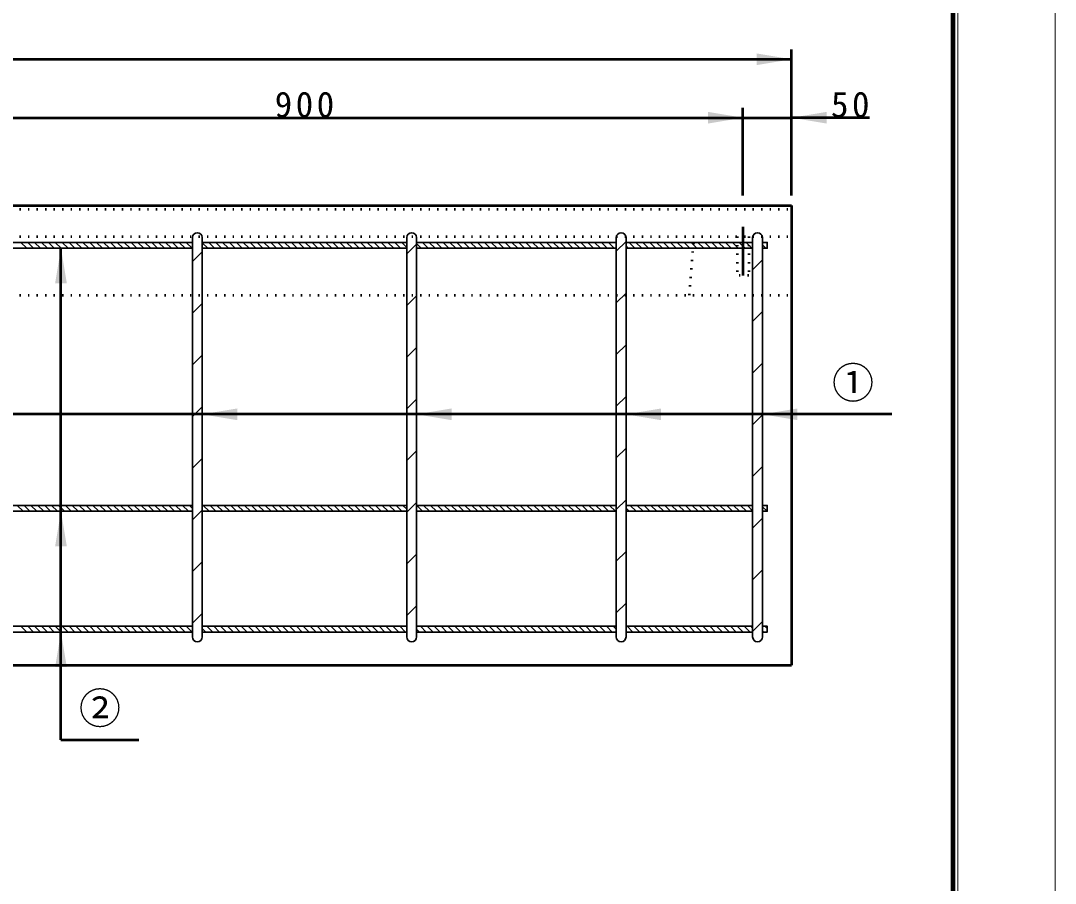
# Model space of a CAD drawing. Units: millimetres, scale not verified. Extents: x -2102 to 2102, y -1485 to 1485.
# Drawn here: x 1041 to 2102, y -600 to 286 of the extents above; entities that cross this region are included whole.
import ezdxf
from ezdxf.enums import TextEntityAlignment as Align

# ---------------------------------------------------------------- set-up
doc = ezdxf.new("R2010")
doc.units = ezdxf.units.MM
doc.header["$LTSCALE"] = 5
doc.linetypes.add('DOTTED', pattern=[1.75, 0.25, -1.5])
doc.linetypes.add('LONG_DASHED_DOTTED', pattern=[15.25, 12, -1.5, 0.25, -1.5])
doc.layers.add('0-0_V-nasSTD', color=7, linetype='Continuous', lineweight=35)
doc.layers.add('0-1_0', color=7, linetype='Continuous', lineweight=50)
doc.styles.add('ＭＳ ゴシック', font='')
doc.styles.get('ＭＳ ゴシック').set_extended_font_data('MS Gothic')

msp = doc.modelspace()

# ---------------------------------------------------------------- linework, layer by layer
at = {"layer": '0-0_V-nasSTD', "linetype": 'DOTTED', "lineweight": 50}
for p, q in [((1726.85, 4.38), (1731.85, 64.38)), ((1775.85, 64.38), (1775.85, 24.38)), ((1787.85, 64.38), (1787.85, 24.38)), ((1787.85, 24.38), (1775.85, 24.38))]:
    msp.add_line(p, q, dxfattribs=at)
at = {"layer": '0-0_V-nasSTD'}
for p, q in [((946.85, 58.38), (1216.85, 58.38)), ((1040.687, 58.38), (1046.687, 52.38)), ((1047.758, 58.38), (1053.758, 52.38)), ((1054.829, 58.38), (1060.829, 52.38)), ((1061.9, 58.38), (1067.9, 52.38)), ((1068.971, 58.38), (1074.971, 52.38)), ((1076.042, 58.38), (1082.042, 52.38)), ((1083.113, 58.38), (1089.113, 52.38)), ((1090.184, 58.38), (1096.184, 52.38)), ((1097.255, 58.38), (1103.255, 52.38)), ((1104.326, 58.38), (1110.326, 52.38)), ((1111.397, 58.38), (1117.397, 52.38)), ((1118.468, 58.38), (1124.468, 52.38)), ((1125.539, 58.38), (1131.539, 52.38)), ((1132.611, 58.38), (1138.611, 52.38)), ((1139.682, 58.38), (1145.682, 52.38)), ((1146.753, 58.38), (1152.753, 52.38)), ((1153.824, 58.38), (1159.824, 52.38)), ((1160.895, 58.38), (1166.895, 52.38)), ((1167.966, 58.38), (1173.966, 52.38)), ((1175.037, 58.38), (1181.037, 52.38)), ((1182.108, 58.38), (1188.108, 52.38)), ((1189.179, 58.38), (1195.179, 52.38)), ((1196.25, 58.38), (1202.25, 52.38)), ((1203.321, 58.38), (1209.321, 52.38)), ((1210.392, 58.38), (1216.392, 52.38)), ((1216.85, -346.62), (1216.85, 63.38)), ((1226.85, 63.38), (1226.85, -346.62)), ((1226.85, 58.38), (1436.85, 58.38)), ((1226.85, 58.044), (1232.514, 52.38)), ((1233.585, 58.38), (1239.585, 52.38)), ((1240.656, 58.38), (1246.656, 52.38)), ((1247.727, 58.38), (1253.727, 52.38)), ((1254.798, 58.38), (1260.798, 52.38)), ((1261.87, 58.38), (1267.87, 52.38)), ((1268.941, 58.38), (1274.941, 52.38)), ((1276.012, 58.38), (1282.012, 52.38)), ((1283.083, 58.38), (1289.083, 52.38)), ((1290.154, 58.38), (1296.154, 52.38)), ((1297.225, 58.38), (1303.225, 52.38)), ((1304.296, 58.38), (1310.296, 52.38)), ((1311.367, 58.38), (1317.367, 52.38)), ((1318.438, 58.38), (1324.438, 52.38)), ((1325.509, 58.38), (1331.509, 52.38)), ((1332.58, 58.38), (1338.58, 52.38)), ((1339.651, 58.38), (1345.651, 52.38)), ((1346.722, 58.38), (1352.722, 52.38)), ((1353.793, 58.38), (1359.793, 52.38)), ((1360.864, 58.38), (1366.864, 52.38)), ((1367.936, 58.38), (1373.936, 52.38)), ((1375.007, 58.38), (1381.007, 52.38)), ((1382.078, 58.38), (1388.078, 52.38)), ((1389.149, 58.38), (1395.149, 52.38)), ((1396.22, 58.38), (1402.22, 52.38)), ((1403.291, 58.38), (1409.291, 52.38)), ((1410.362, 58.38), (1416.362, 52.38)), ((1417.433, 58.38), (1423.433, 52.38)), ((1424.504, 58.38), (1430.504, 52.38)), ((1431.575, 58.38), (1436.85, 53.105)), ((1436.85, -346.62), (1436.85, 63.38)), ((1436.85, 46.596), (1446.85, 56.596)), ((1446.85, 63.38), (1446.85, -346.62)), ((1446.85, 58.38), (1651.85, 58.38)), ((1446.85, 57.247), (1451.717, 52.38)), ((1452.788, 58.38), (1458.788, 52.38)), ((1459.859, 58.38), (1465.859, 52.38)), ((1466.931, 58.38), (1472.931, 52.38)), ((1474.002, 58.38), (1480.002, 52.38)), ((1481.073, 58.38), (1487.073, 52.38)), ((1488.144, 58.38), (1494.144, 52.38)), ((1495.215, 58.38), (1501.215, 52.38)), ((1502.286, 58.38), (1508.286, 52.38)), ((1509.357, 58.38), (1515.357, 52.38)), ((1516.428, 58.38), (1522.428, 52.38)), ((1523.499, 58.38), (1529.499, 52.38)), ((1530.57, 58.38), (1536.57, 52.38)), ((1537.641, 58.38), (1543.641, 52.38)), ((1544.712, 58.38), (1550.712, 52.38)), ((1551.783, 58.38), (1557.783, 52.38)), ((1558.854, 58.38), (1564.854, 52.38)), ((1565.925, 58.38), (1571.925, 52.38)), ((1572.997, 58.38), (1578.997, 52.38)), ((1580.068, 58.38), (1586.068, 52.38)), ((1587.139, 58.38), (1593.139, 52.38)), ((1594.21, 58.38), (1600.21, 52.38)), ((1601.281, 58.38), (1607.281, 52.38)), ((1608.352, 58.38), (1614.352, 52.38)), ((1615.423, 58.38), (1621.423, 52.38)), ((1622.494, 58.38), (1628.494, 52.38)), ((1629.565, 58.38), (1635.565, 52.38)), ((1636.636, 58.38), (1642.636, 52.38)), ((1643.707, 58.38), (1649.707, 52.38)), ((1650.778, 58.38), (1651.85, 57.308)), ((1651.85, -346.62), (1651.85, 63.38)), ((1651.85, 49.464), (1661.85, 59.464)), ((1661.85, 63.38), (1661.85, -346.62)), ((1661.85, 58.38), (1791.85, 58.38)), ((1661.85, 54.379), (1663.849, 52.38)), ((1664.92, 58.38), (1670.92, 52.38)), ((1671.991, 58.38), (1677.991, 52.38)), ((1679.063, 58.38), (1685.063, 52.38)), ((1686.134, 58.38), (1692.134, 52.38)), ((1693.205, 58.38), (1699.205, 52.38)), ((1700.276, 58.38), (1706.276, 52.38)), ((1707.347, 58.38), (1713.347, 52.38)), ((1714.418, 58.38), (1720.418, 52.38)), ((1721.489, 58.38), (1727.489, 52.38)), ((1728.56, 58.38), (1734.56, 52.38)), ((1735.631, 58.38), (1741.631, 52.38)), ((1742.702, 58.38), (1748.702, 52.38)), ((1749.773, 58.38), (1755.773, 52.38)), ((1756.844, 58.38), (1762.844, 52.38)), ((1763.915, 58.38), (1769.915, 52.38)), ((1770.986, 58.38), (1776.986, 52.38)), ((1778.057, 58.38), (1784.057, 52.38)), ((1785.129, 58.38), (1791.129, 52.38)), ((1791.85, -346.62), (1791.85, 63.38)), ((1801.85, 63.38), (1801.85, -346.62)), ((1801.85, 55.801), (1805.271, 52.38)), ((1806.342, 58.38), (1806.85, 57.872)), ((946.85, 52.38), (1216.85, 52.38)), ((1216.85, 38.728), (1226.85, 48.728)), ((1436.85, 52.38), (1226.85, 52.38)), ((1446.85, 52.38), (1651.85, 52.38)), ((1661.85, 52.38), (1791.85, 52.38)), ((1791.85, 30.365), (1801.85, 40.365)), ((1216.85, 11.88), (1216.85, -91.62)), ((1226.85, -91.62), (1226.85, 11.88)), ((1436.85, 11.88), (1436.85, -211.62)), ((1446.85, -211.62), (1446.85, 11.88)), ((1651.85, 11.88), (1651.85, -211.62)), ((1661.85, -211.62), (1661.85, 11.88)), ((1791.85, 11.88), (1791.85, -211.62)), ((1801.85, -211.62), (1801.85, 11.88)), ((1436.85, -6.437), (1446.85, 3.563)), ((1651.85, -3.569), (1661.85, 6.431)), ((1216.85, -14.305), (1226.85, -4.305)), ((1791.85, -22.668), (1801.85, -12.668)), ((1436.85, -59.47), (1446.85, -49.47)), ((1651.85, -56.602), (1661.85, -46.602)), ((1216.85, -67.338), (1226.85, -57.338)), ((1791.85, -75.701), (1801.85, -65.701)), ((1216.85, -97.62), (1216.85, -211.62)), ((1226.85, -211.62), (1226.85, -97.62)), ((1436.85, -112.503), (1446.85, -102.503)), ((1651.85, -109.635), (1661.85, -99.635)), ((1216.85, -120.371), (1226.85, -110.371)), ((1791.85, -128.734), (1801.85, -118.734)), ((1436.85, -165.536), (1446.85, -155.536)), ((1651.85, -162.668), (1661.85, -152.668)), ((1216.85, -173.404), (1226.85, -163.404)), ((1791.85, -181.767), (1801.85, -171.767)), ((946.85, -211.62), (1216.85, -211.62)), ((1036.895, -211.62), (1042.895, -217.62)), ((1043.966, -211.62), (1049.966, -217.62)), ((1051.037, -211.62), (1057.037, -217.62)), ((1058.108, -211.62), (1064.108, -217.62)), ((1065.179, -211.62), (1071.179, -217.62)), ((1072.25, -211.62), (1078.25, -217.62)), ((1079.321, -211.62), (1085.321, -217.62)), ((1086.392, -211.62), (1092.392, -217.62)), ((1093.463, -211.62), (1099.463, -217.62)), ((1100.534, -211.62), (1106.534, -217.62)), ((1107.605, -211.62), (1113.605, -217.62)), ((1114.677, -211.62), (1120.677, -217.62)), ((1121.748, -211.62), (1127.748, -217.62)), ((1128.819, -211.62), (1134.819, -217.62)), ((1135.89, -211.62), (1141.89, -217.62)), ((1142.961, -211.62), (1148.961, -217.62)), ((1150.032, -211.62), (1156.032, -217.62)), ((1157.103, -211.62), (1163.103, -217.62)), ((1164.174, -211.62), (1170.174, -217.62)), ((1171.245, -211.62), (1177.245, -217.62)), ((1178.316, -211.62), (1184.316, -217.62)), ((1185.387, -211.62), (1191.387, -217.62)), ((1192.458, -211.62), (1198.458, -217.62)), ((1199.529, -211.62), (1205.529, -217.62)), ((1206.6, -211.62), (1212.6, -217.62)), ((1213.671, -211.62), (1216.85, -214.798)), ((1226.85, -211.62), (1436.85, -211.62)), ((1227.814, -211.62), (1233.814, -217.62)), ((1234.885, -211.62), (1240.885, -217.62)), ((1241.956, -211.62), (1247.956, -217.62)), ((1249.027, -211.62), (1255.027, -217.62)), ((1256.098, -211.62), (1262.098, -217.62)), ((1263.169, -211.62), (1269.169, -217.62)), ((1270.24, -211.62), (1276.24, -217.62)), ((1277.311, -211.62), (1283.311, -217.62)), ((1284.382, -211.62), (1290.382, -217.62)), ((1291.453, -211.62), (1297.453, -217.62)), ((1298.524, -211.62), (1304.524, -217.62)), ((1305.595, -211.62), (1311.595, -217.62)), ((1312.666, -211.62), (1318.666, -217.62)), ((1319.738, -211.62), (1325.738, -217.62)), ((1326.809, -211.62), (1332.809, -217.62)), ((1333.88, -211.62), (1339.88, -217.62)), ((1340.951, -211.62), (1346.951, -217.62)), ((1348.022, -211.62), (1354.022, -217.62)), ((1355.093, -211.62), (1361.093, -217.62)), ((1362.164, -211.62), (1368.164, -217.62)), ((1369.235, -211.62), (1375.235, -217.62)), ((1376.306, -211.62), (1382.306, -217.62)), ((1383.377, -211.62), (1389.377, -217.62)), ((1390.448, -211.62), (1396.448, -217.62)), ((1397.519, -211.62), (1403.519, -217.62)), ((1404.59, -211.62), (1410.59, -217.62)), ((1411.661, -211.62), (1417.661, -217.62)), ((1418.732, -211.62), (1424.732, -217.62)), ((1425.804, -211.62), (1431.804, -217.62)), ((1432.875, -211.62), (1436.85, -215.595)), ((1436.85, -218.569), (1446.85, -208.569)), ((1446.85, -211.62), (1651.85, -211.62)), ((1447.017, -211.62), (1453.017, -217.62)), ((1454.088, -211.62), (1460.088, -217.62)), ((1461.159, -211.62), (1467.159, -217.62)), ((1468.23, -211.62), (1474.23, -217.62)), ((1475.301, -211.62), (1481.301, -217.62)), ((1482.372, -211.62), (1488.372, -217.62)), ((1489.443, -211.62), (1495.443, -217.62)), ((1496.514, -211.62), (1502.514, -217.62)), ((1503.585, -211.62), (1509.585, -217.62)), ((1510.656, -211.62), (1516.656, -217.62)), ((1517.727, -211.62), (1523.727, -217.62)), ((1524.798, -211.62), (1530.798, -217.62)), ((1531.87, -211.62), (1537.87, -217.62)), ((1538.941, -211.62), (1544.941, -217.62)), ((1546.012, -211.62), (1552.012, -217.62)), ((1553.083, -211.62), (1559.083, -217.62)), ((1560.154, -211.62), (1566.154, -217.62)), ((1567.225, -211.62), (1573.225, -217.62)), ((1574.296, -211.62), (1580.296, -217.62)), ((1581.367, -211.62), (1587.367, -217.62)), ((1588.438, -211.62), (1594.438, -217.62)), ((1595.509, -211.62), (1601.509, -217.62)), ((1602.58, -211.62), (1608.58, -217.62)), ((1609.651, -211.62), (1615.651, -217.62)), ((1616.722, -211.62), (1622.722, -217.62)), ((1623.793, -211.62), (1629.793, -217.62)), ((1630.864, -211.62), (1636.864, -217.62)), ((1637.936, -211.62), (1643.936, -217.62)), ((1645.007, -211.62), (1651.007, -217.62)), ((1651.85, -215.701), (1661.85, -205.701)), ((1661.85, -211.62), (1791.85, -211.62)), ((1666.22, -211.62), (1672.22, -217.62)), ((1673.291, -211.62), (1679.291, -217.62)), ((1680.362, -211.62), (1686.362, -217.62)), ((1687.433, -211.62), (1693.433, -217.62)), ((1694.504, -211.62), (1700.504, -217.62)), ((1701.575, -211.62), (1707.575, -217.62)), ((1708.646, -211.62), (1714.646, -217.62)), ((1715.717, -211.62), (1721.717, -217.62)), ((1722.788, -211.62), (1728.788, -217.62)), ((1729.859, -211.62), (1735.859, -217.62)), ((1736.931, -211.62), (1742.931, -217.62)), ((1744.002, -211.62), (1750.002, -217.62)), ((1751.073, -211.62), (1757.073, -217.62)), ((1758.144, -211.62), (1764.144, -217.62)), ((1765.215, -211.62), (1771.215, -217.62)), ((1772.286, -211.62), (1778.286, -217.62)), ((1779.357, -211.62), (1785.357, -217.62)), ((1786.428, -211.62), (1791.85, -217.042)), ((946.85, -217.62), (1216.85, -217.62)), ((1216.85, -226.437), (1226.85, -216.437)), ((1216.85, -217.62), (1216.85, -335.62)), ((1436.85, -217.62), (1226.85, -217.62)), ((1226.85, -335.62), (1226.85, -217.62)), ((1436.85, -217.62), (1436.85, -335.62)), ((1446.85, -217.62), (1651.85, -217.62)), ((1446.85, -335.62), (1446.85, -217.62)), ((1651.85, -217.62), (1651.85, -335.62)), ((1661.85, -214.321), (1665.149, -217.62)), ((1661.85, -217.62), (1791.85, -217.62)), ((1661.85, -335.62), (1661.85, -217.62)), ((1791.85, -217.62), (1791.85, -335.62)), ((1801.85, -212.9), (1806.57, -217.62)), ((1801.85, -335.62), (1801.85, -217.62)), ((1791.85, -234.8), (1801.85, -224.8)), ((1436.85, -271.602), (1446.85, -261.602)), ((1651.85, -268.734), (1661.85, -258.734)), ((1216.85, -279.47), (1226.85, -269.47)), ((1791.85, -287.833), (1801.85, -277.833)), ((1436.85, -324.635), (1446.85, -314.635)), ((1651.85, -321.767), (1661.85, -311.767)), ((1216.85, -332.503), (1226.85, -322.503)), ((946.85, -335.62), (1216.85, -335.62)), ((1040.687, -335.62), (1046.687, -341.62)), ((1047.758, -335.62), (1053.758, -341.62)), ((1054.829, -335.62), (1060.829, -341.62)), ((1061.9, -335.62), (1067.9, -341.62)), ((1068.971, -335.62), (1074.971, -341.62)), ((1076.042, -335.62), (1082.042, -341.62)), ((1083.113, -335.62), (1089.113, -341.62)), ((1090.184, -335.62), (1096.184, -341.62)), ((1097.255, -335.62), (1103.255, -341.62)), ((1104.326, -335.62), (1110.326, -341.62)), ((1111.397, -335.62), (1117.397, -341.62)), ((1118.468, -335.62), (1124.468, -341.62)), ((1125.539, -335.62), (1131.539, -341.62)), ((1132.611, -335.62), (1138.611, -341.62)), ((1139.682, -335.62), (1145.682, -341.62)), ((1146.753, -335.62), (1152.753, -341.62)), ((1153.824, -335.62), (1159.824, -341.62)), ((1160.895, -335.62), (1166.895, -341.62)), ((1167.966, -335.62), (1173.966, -341.62)), ((1175.037, -335.62), (1181.037, -341.62)), ((1182.108, -335.62), (1188.108, -341.62)), ((1189.179, -335.62), (1195.179, -341.62)), ((1196.25, -335.62), (1202.25, -341.62)), ((1203.321, -335.62), (1209.321, -341.62)), ((1210.392, -335.62), (1216.392, -341.62)), ((1226.85, -335.62), (1436.85, -335.62)), ((1226.85, -337.936), (1230.534, -341.62)), ((1231.605, -335.62), (1237.605, -341.62)), ((1238.677, -335.62), (1244.677, -341.62)), ((1245.748, -335.62), (1251.748, -341.62)), ((1252.819, -335.62), (1258.819, -341.62)), ((1259.89, -335.62), (1265.89, -341.62)), ((1266.961, -335.62), (1272.961, -341.62)), ((1274.032, -335.62), (1280.032, -341.62)), ((1281.103, -335.62), (1287.103, -341.62)), ((1288.174, -335.62), (1294.174, -341.62)), ((1295.245, -335.62), (1301.245, -341.62)), ((1302.316, -335.62), (1308.316, -341.62)), ((1309.387, -335.62), (1315.387, -341.62)), ((1316.458, -335.62), (1322.458, -341.62)), ((1323.529, -335.62), (1329.529, -341.62)), ((1330.6, -335.62), (1336.6, -341.62)), ((1337.671, -335.62), (1343.671, -341.62)), ((1344.743, -335.62), (1350.743, -341.62)), ((1351.814, -335.62), (1357.814, -341.62)), ((1358.885, -335.62), (1364.885, -341.62)), ((1365.956, -335.62), (1371.956, -341.62)), ((1373.027, -335.62), (1379.027, -341.62)), ((1380.098, -335.62), (1386.098, -341.62)), ((1387.169, -335.62), (1393.169, -341.62)), ((1394.24, -335.62), (1400.24, -341.62)), ((1401.311, -335.62), (1407.311, -341.62)), ((1408.382, -335.62), (1414.382, -341.62)), ((1415.453, -335.62), (1421.453, -341.62)), ((1422.524, -335.62), (1428.524, -341.62)), ((1429.595, -335.62), (1435.595, -341.62)), ((1436.666, -335.62), (1436.85, -335.804)), ((1446.85, -335.62), (1651.85, -335.62)), ((1446.85, -338.732), (1449.738, -341.62)), ((1450.809, -335.62), (1456.809, -341.62)), ((1457.88, -335.62), (1463.88, -341.62)), ((1464.951, -335.62), (1470.951, -341.62)), ((1472.022, -335.62), (1478.022, -341.62)), ((1479.093, -335.62), (1485.093, -341.62)), ((1486.164, -335.62), (1492.164, -341.62)), ((1493.235, -335.62), (1499.235, -341.62)), ((1500.306, -335.62), (1506.306, -341.62)), ((1507.377, -335.62), (1513.377, -341.62)), ((1514.448, -335.62), (1520.448, -341.62)), ((1521.519, -335.62), (1527.519, -341.62)), ((1528.59, -335.62), (1534.59, -341.62)), ((1535.661, -335.62), (1541.661, -341.62)), ((1542.732, -335.62), (1548.732, -341.62)), ((1549.804, -335.62), (1555.804, -341.62)), ((1556.875, -335.62), (1562.875, -341.62)), ((1563.946, -335.62), (1569.946, -341.62)), ((1571.017, -335.62), (1577.017, -341.62)), ((1578.088, -335.62), (1584.088, -341.62)), ((1585.159, -335.62), (1591.159, -341.62)), ((1592.23, -335.62), (1598.23, -341.62)), ((1599.301, -335.62), (1605.301, -341.62)), ((1606.372, -335.62), (1612.372, -341.62)), ((1613.443, -335.62), (1619.443, -341.62)), ((1620.514, -335.62), (1626.514, -341.62)), ((1627.585, -335.62), (1633.585, -341.62)), ((1634.656, -335.62), (1640.656, -341.62)), ((1641.727, -335.62), (1647.727, -341.62)), ((1648.798, -335.62), (1651.85, -338.671)), ((1661.85, -335.62), (1791.85, -335.62)), ((1662.941, -335.62), (1668.941, -341.62)), ((1670.012, -335.62), (1676.012, -341.62)), ((1677.083, -335.62), (1683.083, -341.62)), ((1684.154, -335.62), (1690.154, -341.62)), ((1691.225, -335.62), (1697.225, -341.62)), ((1698.296, -335.62), (1704.296, -341.62)), ((1705.367, -335.62), (1711.367, -341.62)), ((1712.438, -335.62), (1718.438, -341.62)), ((1719.509, -335.62), (1725.509, -341.62)), ((1726.58, -335.62), (1732.58, -341.62)), ((1733.651, -335.62), (1739.651, -341.62)), ((1740.722, -335.62), (1746.722, -341.62)), ((1747.793, -335.62), (1753.793, -341.62)), ((1754.864, -335.62), (1760.864, -341.62)), ((1761.936, -335.62), (1767.936, -341.62)), ((1769.007, -335.62), (1775.007, -341.62)), ((1776.078, -335.62), (1782.078, -341.62)), ((1783.149, -335.62), (1789.149, -341.62)), ((1790.22, -335.62), (1791.85, -337.25)), ((1791.85, -340.866), (1801.85, -330.866)), ((1804.362, -335.62), (1806.85, -338.108)), ((946.85, -341.62), (1216.85, -341.62)), ((1216.85, -341.62), (1216.85, -346.62)), ((1436.85, -341.62), (1226.85, -341.62)), ((1226.85, -346.62), (1226.85, -341.62)), ((1436.85, -341.62), (1436.85, -346.62)), ((1446.85, -341.62), (1651.85, -341.62)), ((1446.85, -346.62), (1446.85, -341.62)), ((1651.85, -341.62), (1651.85, -346.62)), ((1661.85, -341.62), (1791.85, -341.62)), ((1661.85, -346.62), (1661.85, -341.62)), ((1791.85, -341.62), (1791.85, -346.62)), ((1801.85, -340.179), (1803.291, -341.62)), ((1801.85, -346.62), (1801.85, -341.62))]:
    msp.add_line(p, q, dxfattribs=at)
at = {"layer": '0-0_V-nasSTD', "lineweight": 50}
for p, q in [((1081.85, -452.12), (1081.85, 52.38)), ((1934.85, -118.077), (831.85, -118.077))]:
    msp.add_line(p, q, dxfattribs=at)
at = {"layer": '0-0_V-nasSTD', "lineweight": 18}
for points in [[(-2102.5, -1485), (-2102.5, 1485), (2102.5, 1485), (2102.5, -1485)], [(-2002.5, -1385), (-2002.5, 1385), (2002.5, 1385), (2002.5, -1385)]]:
    msp.add_lwpolyline(points, close=True, dxfattribs=at)
at = {"layer": '0-0_V-nasSTD', "lineweight": 100}
msp.add_lwpolyline([(1997.5, -1380), (1997.5, 1380), (-1997.5, 1380)], dxfattribs=at)
at = {"layer": '0-0_V-nasSTD'}
for points in [[(1801.85, 58.38), (1806.85, 58.38), (1806.85, 52.38), (1801.85, 52.38)], [(1801.85, -211.62), (1806.85, -211.62), (1806.85, -217.62), (1801.85, -217.62)], [(1801.85, -335.62), (1806.85, -335.62), (1806.85, -341.62), (1801.85, -341.62)]]:
    msp.add_lwpolyline(points, dxfattribs=at)
for centre, start, end in [((1221.85, 63.38), 0, 180), ((1441.85, 63.38), 0, 180), ((1656.85, 63.38), 0, 180), ((1796.85, 63.38), 0, 180), ((1221.85, -346.62), 180, 0), ((1221.85, -346.62), 180, 0), ((1441.85, -346.62), 180, 0), ((1441.85, -346.62), 180, 0), ((1656.85, -346.62), 180, 0), ((1656.85, -346.62), 180, 0), ((1796.85, -346.62), 180, 0), ((1796.85, -346.62), 180, 0)]:
    msp.add_arc(centre, 5, start, end, dxfattribs=at)
for points in [[(1795.85, 240.38), (1795.85, 252.38), (1831.85, 246.38)], [(1745.85, 180.38), (1745.85, 192.38), (1781.85, 186.38)], [(1831.85, 186.38), (1867.85, 180.38), (1867.85, 192.38)], [(1075.85, 16.38), (1081.85, 52.38), (1087.85, 16.38)], [(1226.85, -118.077), (1262.85, -124.077), (1262.85, -112.077)], [(1446.85, -118.077), (1482.85, -124.077), (1482.85, -112.077)], [(1661.85, -118.077), (1697.85, -124.077), (1697.85, -112.077)], [(1801.85, -118.077), (1837.85, -124.077), (1837.85, -112.077)], [(1075.85, -253.62), (1081.85, -217.62), (1087.85, -253.62)], [(1075.85, -377.62), (1081.85, -341.62), (1087.85, -377.62)]]:
    msp.add_solid(points, dxfattribs=at)
at = {"layer": '0-1_0'}
for p, q in [((1831.85, 106.38), (1831.85, 256.38)), ((-168.15, 246.38), (1831.85, 246.38)), ((1781.85, 106.38), (1781.85, 196.38)), ((881.85, 186.38), (1781.85, 186.38)), ((1781.85, 186.38), (1831.85, 186.38)), ((1911.85, 186.38), (1831.85, 186.38)), ((-168.15, 96.38), (1831.85, 96.38)), ((1831.85, 96.38), (1831.85, -375.62)), ((-168.15, -375.62), (1831.85, -375.62)), ((1081.85, -452.12), (1161.85, -452.12))]:
    msp.add_line(p, q, dxfattribs=at)
at = {"layer": '0-1_0', "linetype": 'DOTTED'}
for p, q in [((-168.15, 92.38), (1831.85, 92.38)), ((-168.15, 64.38), (1831.85, 64.38)), ((-168.15, 4.38), (1831.85, 4.38))]:
    msp.add_line(p, q, dxfattribs=at)
at = {"layer": '0-1_0', "linetype": 'LONG_DASHED_DOTTED'}
msp.add_line((1781.85, 74.38), (1781.85, 24.38), dxfattribs=at)

# ---------------------------------------------------------------- texts
at = {"layer": '0-0_V-nasSTD', "style": 'ＭＳ ゴシック'}
for s, p in [('①', (1873.25, -111.077)), ('②', (1100.25, -445.12))]:
    msp.add_text(s, height=31.67, dxfattribs=at).set_placement(p, align=Align.BOTTOM_LEFT)
at = {"layer": '0-0_V-nasSTD', "char_height": 26.39, "attachment_point": 7, "style": 'ＭＳ ゴシック'}
for s, insert in [('\\T1.2;900', (1301.25, 186.38)), ('\\T1.2;50', (1872.25, 186.38))]:
    msp.add_mtext(s, dxfattribs=dict(at, insert=insert))

doc.saveas('drawing.dxf')
